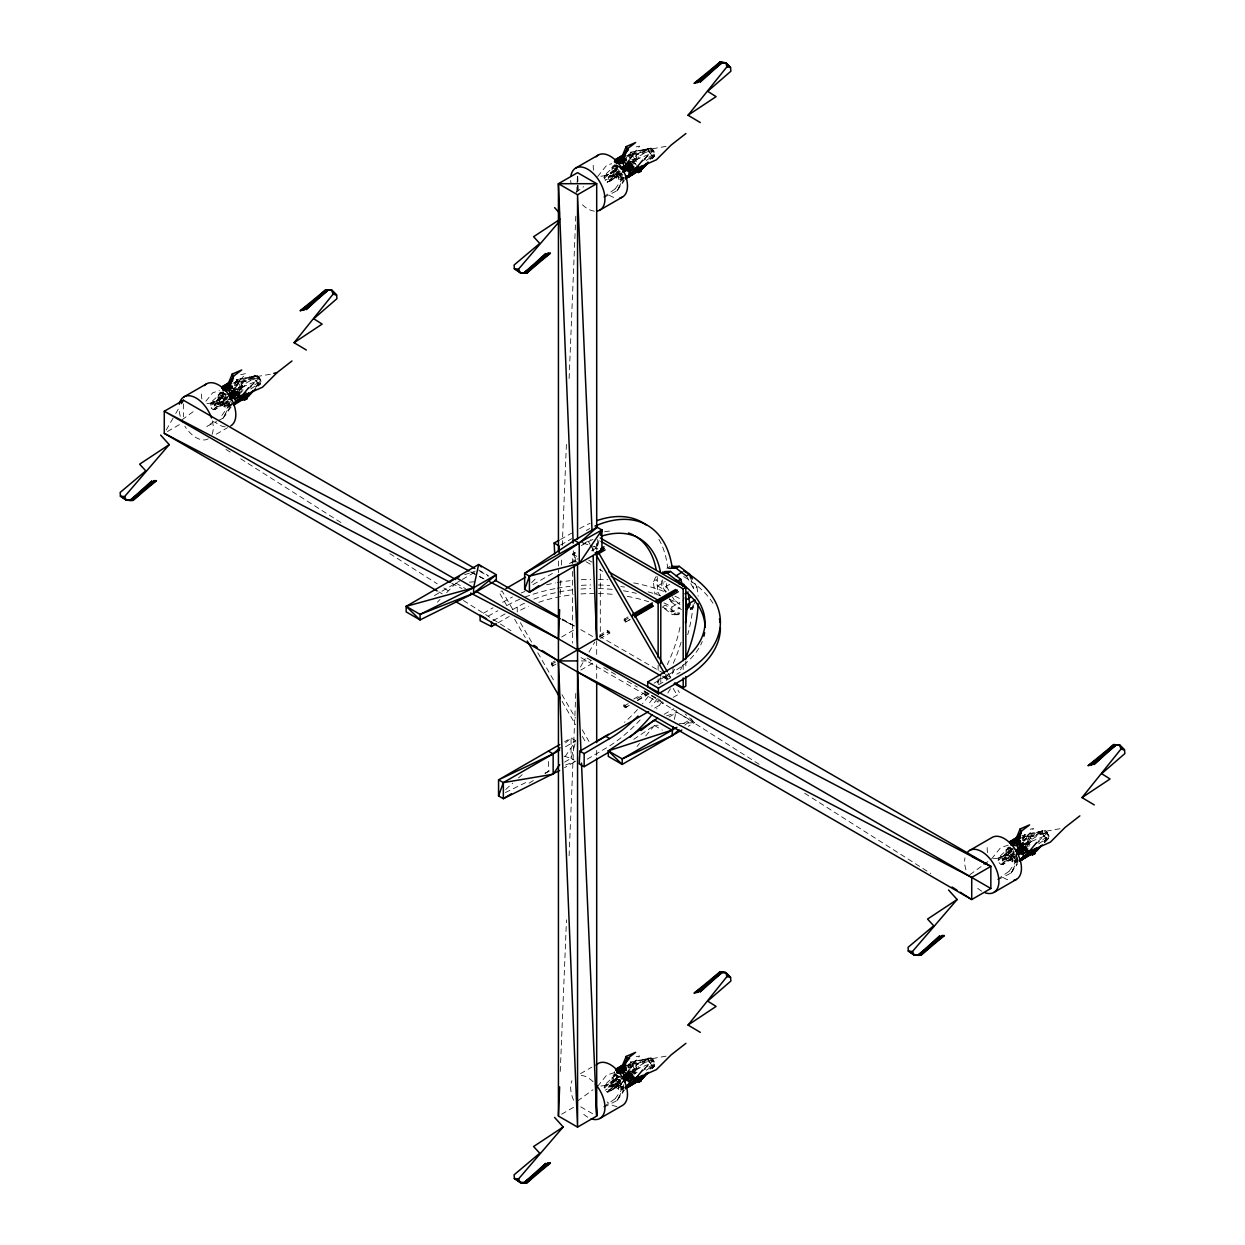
<?xml version="1.0" encoding="UTF-8"?>
<svg xmlns="http://www.w3.org/2000/svg" width="1245" height="1245" viewBox="0 0 1245 1245"><rect width="100%" height="100%" fill="white"/><g stroke="black" fill="none" stroke-linecap="round" stroke-linejoin="round"><path stroke-width="0.75" stroke-dasharray="5 3.75" d="M229.049 401.481L226.123 403.224L226.232 397.451L221.361 396.408L220.318 392.58L225.049 394.541L221.361 396.408L226.123 403.224L231.975 405.699L230.605 400.688M623.091 177.708L620.088 175.763L620.15 171.919M614.267 1074.933L617.427 1076.24L615.31 1078.761L620.181 1079.804L620.088 1085.578L623.091 1087.523L622.407 1081.749L620.088 1085.578L617.349 1082.496L614.267 1074.933L614.392 1071.587M623.714 1084.597L623.636 1087.181L620.959 1089.733C615.232 1089.033 611.451 1082.496 612.058 1077.034L616.228 1073.361M1017.679 857.151L1017.585 859.719L1014.924 862.287C1009.181 861.587 1005.4 855.035 1006.022 849.588L1006.987 847.783L1010.878 847.44M225.283 394.058L225.127 398.462L229.687 404.827L227.01 407.38C221.268 406.695 217.486 400.143 218.108 394.681L220.785 392.128L225.283 394.058L214.342 404.905L215.432 407.551L214.965 409.543L213.191 409.698L211.183 407.94L210.576 403.287L221.361 396.859L227.679 399.022M623.636 177.366L620.959 179.934C615.232 179.233 611.451 172.681 612.058 167.235L614.734 164.682L622.484 176.136M1013.15 850.428L1014.115 856L1017.585 859.719L1011.874 858.147L1001.104 864.59L999.081 862.832L998.49 858.178L1012.185 849.557M560.266 594.176L560.981 576.7M561.464 565.043L561.697 559.207M562.258 545.606L566.475 442.66M569.105 378.558L575.812 215.401M576.762 192.088L577.4 176.541M560.266 1071.385L566.475 919.868M569.105 855.766L575.812 692.609M234.916 383.367L236.674 382.589L236.457 379.741L257.108 375.585L259.598 377.842L258.431 383.709L254.649 388.129M651.991 158.909L654.481 156.139L654.963 153.695L651.073 148.139L636.428 154.753L635.183 157.01L633.331 152.793L632.849 155.532L630.406 152.279L636.428 154.753L639.214 157.882L637.3 159.391L632.849 155.532L630.624 155.143L627.433 157.01L630.624 155.143L630.406 152.279L651.073 148.139L653.547 150.38L652.38 156.263L649.859 159.204M651.991 1068.724L654.481 1065.938L654.963 1063.51L651.073 1057.939L636.428 1064.553L635.183 1066.825L633.331 1062.592L632.849 1065.331L630.406 1062.078L636.428 1064.553L639.214 1067.681L637.3 1069.19L632.849 1065.331L630.624 1064.942L627.433 1066.809L630.624 1064.942L630.406 1062.078L651.073 1057.939L653.547 1060.195L652.38 1066.062L649.859 1069.004M1022.83 838.274L1024.588 837.48L1024.37 834.632L1027.281 835.146L1033.179 840.219L1031.265 841.729L1029.148 839.363L1022.067 835.66L1045.022 830.477L1047.512 832.734L1046.329 838.601L1043.808 841.542M555.877 664.145L552.562 666.059L551.239 664.503L551.473 662.931L554.772 661.033M607.467 632.04L607.7 630.468L609.863 632.974L608.805 633.596L607.467 632.04L609.863 632.974L600.526 638.358M630.312 619.403L625.348 622.267L624.025 620.71L624.259 619.138L629.223 616.275M623.636 706.304L623.869 704.748L625.348 705.324L626.033 707.253L624.974 707.86L623.636 706.304L628.663 703.409M229.64 402.088L229.142 405.17L228.458 399.396L226.123 403.224M234.496 385.717L235.367 381.312L238.371 383.273L243.149 390.074L240.923 392.689M628.741 156.792L629.332 153.851L632.32 155.812L637.098 162.628L632.258 161.554L635.043 158.893L631.713 159.376M628.46 1068.07L629.332 1063.666L632.32 1065.627L637.098 1072.427L634.156 1074.202M1022.41 840.624L1023.281 836.204L1026.269 838.165L1031.047 844.981L1027.825 844.266M258.057 386.168L260.532 383.584L257.871 386.308L260.532 383.584L259.131 378.838L255.007 375.71L254.525 378.138L255.941 381.452L258.431 383.709L260.532 383.584L261.014 381.157L259.598 377.842L242.464 382.215L236.457 379.741L243.351 386.837L245.265 385.327L242.464 382.215L257.108 375.585L261.014 381.157L255.178 388.113M648.956 148.264L648.474 150.692L649.89 154.006L652.38 156.263L654.481 156.139L653.08 151.376L648.956 148.264L628.492 155.127M648.956 1058.063L648.474 1060.491L649.89 1063.806L652.38 1066.062L654.481 1065.938L653.08 1061.191L648.956 1058.063L626.78 1065.518L630.624 1064.942L628.118 1063.105M1044.742 842.351L1048.43 838.476L1047.045 833.73L1042.921 830.602L1042.438 833.045L1043.839 836.36L1046.329 838.601L1048.43 838.476L1048.928 836.049L1047.512 832.734L1030.378 837.107L1029.148 839.363L1027.281 835.146L1026.798 837.869L1024.37 834.632L1045.022 830.477L1048.928 836.049L1044.259 841.62M674.354 719.392L676.3 710.428M231.757 404.547L227.01 407.38L226.201 401.108L229.765 402.244L229.687 404.827L223.96 403.255L213.191 409.698L221.952 401.497L218.108 394.681L221.361 396.859L220.879 398.836L218.809 400.205L223.96 403.255L227.01 407.38L231.788 404.594M624.15 178.066L620.959 179.934L620.166 173.646L608.307 177.444L606.299 175.685L604.541 175.841L604.043 177.817L607.155 182.252L619.683 175.638L622.313 176.79M624.15 1087.865L620.959 1089.733L619.232 1076.411L608.307 1087.258L608.914 1091.896L607.155 1092.052L605.132 1090.278L604.541 1085.64L615.31 1079.197L617.084 1079.057L619.092 1080.816L608.307 1087.258L606.299 1085.484L604.541 1085.64L614.828 1081.189L614.734 1074.482L613.038 1075.229L615.31 1079.197L606.299 1085.484L617.084 1079.057L616.929 1074.902L614.734 1074.482L617.084 1079.057M1018.114 860.419L1014.924 862.287L1014.115 856L1002.256 859.797L1000.249 858.038L998.49 858.178L1008.777 853.728L1008.699 847.036L1013.041 853.354L1002.256 859.797L1003.346 862.443L1002.863 864.435L1001.104 864.59L1009.866 856.389L1006.022 849.588L1009.275 851.751L1011.033 851.596L1010.924 848.825M622.671 179.171L619.683 175.638L617.925 175.794L616.462 178.035L614.734 164.682M599.063 540.548L597.149 547.582L590.659 551.333M564.576 762.111L571.066 758.361L575.859 740.759L571.066 737.989L564.576 741.74M218.202 420.654L223.073 418.18L230.185 404.641M604.058 197.317L617.038 190.734L624.15 177.195M604.058 1107.116L617.038 1100.533L624.15 1086.994M998.008 879.67L1010.987 873.072L1018.099 859.548M627.869 1067.541L628.881 1065.72M166.192 430.054L174.798 415.145M175.747 413.48L179.576 406.85M580.419 667.009L585.197 658.714M589.025 652.084L594.768 642.14M653.283 581.353L656.457 579.532L658.076 592.34L654.917 594.161L653.283 581.353L656.131 576.559M686.415 607.809L693.838 607.716L690.664 609.552L695.395 601.568M236.861 385.794L238.371 383.273L233.967 385.919M630.81 158.348L632.32 155.812L629.379 157.57M630.81 1068.148L632.32 1065.627L629.379 1067.385M1024.759 840.702L1026.269 838.165L1021.88 840.811M617.427 166.425L614.267 165.118L617.349 172.681L620.088 175.763L622.407 171.934M229.827 404.283L221.236 416.359L223.073 418.18L231.975 404.034M603.685 196.943L615.186 188.898L617.038 190.734L623.947 179.716M603.685 1106.758L615.186 1098.712L617.038 1100.533L623.947 1089.531M997.634 879.297L1009.15 871.251L1010.987 873.072L1017.896 862.069M224.831 406.99L223.96 403.255L222.497 405.481L221.952 401.497L210.094 405.263L220.879 398.836L218.015 397.264M608.307 1087.258L620.166 1083.446L623.636 1087.181L617.925 1085.609L616.462 1087.834L614.828 1081.189L612.058 1077.034L615.31 1079.197M1008.777 853.728L998.008 860.17L1009.866 856.389L1011.874 858.147L1010.411 860.373L1009.866 856.389L1006.723 855.113L1008.777 853.728L1005.913 852.156M565.043 756.695L575.859 740.759L564.514 747.311M615.186 188.898L623.776 176.821M615.186 1098.712L623.776 1086.636M1009.15 871.251L1017.725 859.174M223.073 418.18L231.492 406.477M617.038 190.734L624.383 180.494M617.038 1100.533L624.383 1090.293M1010.987 873.072L1017.289 864.31M622.095 1082.808L620.088 1085.578L622.998 1083.819M1016.044 855.346L1014.037 858.116L1017.056 860.062L1016.356 854.288L1014.037 858.116L1011.298 855.035L1008.232 847.471L1011.376 848.779M236.348 386.059L238.371 383.273M630.297 158.597L632.32 155.812M1024.246 840.951L1026.269 838.165M227.773 397.528L223.4 400.143L225.625 397.155M238.838 389.358L241.094 386.355L236.099 387.07L235.367 381.312M632.802 161.897L635.043 158.893L632.118 160.652M620.259 1080.753L617.349 1082.496L619.59 1079.508M632.802 1071.712L635.043 1068.708L631.713 1069.175M1014.224 853.292L1011.298 855.035L1013.539 852.047M1026.751 844.25L1029.008 841.246L1025.678 841.713M205.907 401.232L212.615 392.844L219.478 390.541M597.631 176.572L606.58 165.383L611.715 163.655M597.631 1086.387L606.58 1075.198L615.139 1072.318M991.58 858.925L1000.529 847.736L1009.088 844.857M625.846 158.208L629.332 153.851L630.048 159.609M625.846 1068.008L629.332 1063.666L630.048 1069.408M690.664 609.552L694.056 605.335M637.067 746.455L639.541 743.452M645.719 735.966L654.388 725.477L654.388 719.952M650.31 159.267L654.963 153.695L653.547 150.38L636.428 154.753L637.3 159.391L632.989 163.126M650.31 1069.066L654.963 1063.51L653.547 1060.195L636.428 1064.553L637.3 1069.19L632.989 1072.925M223.555 393.825L221.361 396.408L225.734 393.793M617.504 166.363L615.31 168.946L620.181 170.005M1016.963 856.373L1014.037 858.116L1014.146 852.358L1009.259 851.3L1011.469 848.716M652.006 158.706L654.481 156.139L651.82 158.846M652.006 1068.506L654.481 1065.938L651.82 1068.661M226.683 399.318L211.183 407.94M620.648 171.872L614.345 175.654L615.901 174.035L620.959 179.934L624.119 178.035M620.648 1081.672L614.345 1085.453L615.901 1083.85L620.959 1089.733L624.119 1087.834M1014.597 854.21L999.081 862.832M437.353 602.206L440.014 599.483M446.659 592.667L455.966 583.127L459.81 582.847M1044.446 842.554L1048.43 838.476M531.568 582.629L537.093 577.166M635.215 1073.797L632.258 1071.354L635.043 1068.708L632.118 1070.467M1026.222 843.908L1029.008 841.246L1026.067 843.005M223.4 400.143L226.232 397.451M617.349 1082.496L620.181 1079.804M1011.298 855.035L1013.197 853.245M619.247 170.892L617.349 172.681L620.259 170.939M618.781 179.529L617.925 175.794L608.914 182.081L608.307 177.444L617.084 169.242L616.929 165.087L619.232 166.597M1002.256 859.797L1011.033 851.596L1000.249 858.038L1009.275 851.751L1006.987 847.783M212.304 401.123L222.124 392.097M250.058 386.619L259.598 377.842M250.587 386.37L255.941 381.452L235.398 389.794M606.268 173.662L616.073 164.636M644.537 158.909L649.89 154.006L627.651 163.033M644.007 159.173L653.547 150.38M606.268 1083.461L616.073 1074.451M644.007 1068.973L653.547 1060.195M644.537 1068.724L649.89 1063.806L627.651 1072.832M1000.217 856.015L1010.022 846.989M1037.957 841.527L1047.512 832.734M227.384 396.424L214.342 404.905L212.335 403.131L210.576 403.287L220.879 398.836M505.688 789.501L512.8 783.105M518.496 777.985L524.176 772.865M565.557 742.876L571.066 737.989L571.066 758.361L575.859 761.131L564.514 767.683M220.381 403.1L227.477 396.937M614.345 175.654L620.01 170.705M614.345 1085.453L620.01 1080.52M1008.294 858.007L1013.975 853.058M239.04 390.572L243.351 386.837L242.464 382.215L241.234 384.472L239.382 380.239L238.884 382.978L236.674 382.589M1026.938 845.479L1031.265 841.729L1030.378 837.107L1045.022 830.477M684.797 725.181L691.893 719.361M182.003 419.798L195.932 409.667M575.968 192.352L583.703 186.719M577.509 1101.016L592.978 1089.764M969.917 874.69L982.305 865.68M983.846 864.559L988.483 861.182M214.047 421.386L206.857 426.412L216.583 421.479M571.346 562.865L577.882 559.394M223.12 396.704L220.785 392.128L221.361 396.859L212.335 403.131L223.12 396.704L222.964 392.548M223.96 403.255L214.965 409.543L225.734 403.084L228.707 406.633L231.881 404.718M615.31 169.398L606.299 175.685L617.084 169.242L604.541 175.841L614.828 171.39L612.058 167.235L615.31 169.398L613.038 165.429M618.781 1089.328L617.925 1085.609L608.914 1091.896L619.683 1085.438L622.671 1088.97M1018.083 860.388L1014.924 862.287L1011.874 858.147L1002.863 864.435L1013.648 857.992L1016.62 861.524M250.79 388.985L258.431 383.709L254.525 378.138L232.831 383.164M646.264 160.481L652.38 156.263L648.474 150.692L626.78 155.703L630.624 155.143L628.118 153.306M646.264 1070.28L652.38 1066.062L648.474 1060.491L626.78 1065.518M1038.688 843.877L1046.329 838.601L1042.438 833.045L1020.729 838.056M633.736 739.343L654.388 725.477L658.231 725.197M617.925 175.794L607.155 182.252L615.901 174.035L612.773 172.759L614.828 171.39L611.964 169.802M617.925 1085.609L607.155 1092.052L615.901 1083.85L612.773 1082.559L614.828 1081.189L611.964 1079.602M599.374 637.129L609.178 631.059L599.203 636.817M626.406 621.66L624.259 619.138L626.406 621.66L629.674 619.636M629.301 705.23L626.033 707.253L623.869 704.748L624.974 707.86L629.939 704.997M637.471 700.172L647.275 694.103M529.078 783.136L533.903 780.21M545.154 773.41L551.613 769.597M238.153 388.113L241.094 386.355L238.309 389.016L243.149 390.074M218.809 400.205L225.112 396.424M240.16 388.751L243.351 386.837M612.773 172.759L617.489 169.927M632.522 162.255L637.3 159.391M620.166 173.646L609.396 180.105L619.683 175.638M612.773 1082.559L619.076 1078.777M632.522 1072.069L637.3 1069.19M620.166 1083.446L609.396 1089.904L619.683 1085.438M1006.723 855.113L1013.025 851.331M1026.471 844.608L1031.265 841.729M1014.115 856L1003.346 862.443L1013.648 857.992M618.22 167.203L615.31 168.946L617.769 167.702M614.828 171.39L604.043 177.817L615.901 174.035L605.132 180.478M608.307 177.444L619.092 171.001M620.088 175.763L622.998 174.02M618.22 1077.018L615.31 1078.761L618.998 1076.894M614.828 1081.189L604.043 1087.616L615.901 1083.85L605.132 1090.278M238.495 387.631L254.525 378.138L259.131 378.838M632.46 160.185L648.474 150.692L653.08 151.376M632.46 1069.984L648.474 1060.491L653.08 1061.191M1024.806 843.487L1042.438 833.045L1047.045 833.73M654.03 683.194L672.969 672.035A109.327 63.121 0 0 0 702.258 641.455M587.235 759.17L604.774 748.852A125.356 72.381 -60 0 0 641.144 718.832M247.319 389.14L261.014 381.157M641.284 161.679L654.963 153.695M641.284 1071.494L654.963 1063.51M1035.233 844.032L1048.928 836.049M553.62 665.452L552.562 666.059L551.473 662.931L552.951 663.523L553.62 665.452L551.473 662.931M167.468 431.533L183.404 422.32M216.303 434.178L227.57 427.673M434.38 595.592L460.837 580.326M462.455 579.392L475.419 571.891M583.111 543.987L590.939 539.458M572.607 563.674L572.607 553.978L575.252 552.453L575.252 562.133M532.953 584.652L552.873 573.151M569.463 563.565L577.696 558.818M666.838 568.265L669.997 566.444M561.62 637.004L574.381 629.643M666.433 583.578L666.9 587.251L663.741 589.072L665.577 592.262M624.025 620.71L629.036 617.816M599.436 635.246L607.7 630.468M551.239 664.503L556.25 661.609M669.265 598.643L671.102 601.833L674.276 599.997L680.144 604.479M686.4 575.984L693.761 588.745L696.935 586.924L693.247 580.543M675.739 612.913L672.565 614.75L662.278 606.922L665.452 605.101L675.739 612.913L679.443 612.882M580.746 670.137L593.507 662.76M633.798 699.005L645.377 692.329M658.605 684.688L670.183 677.996M676.798 674.183L680.112 672.269M636.88 698.678L646.855 692.905M637.611 700.562L649.19 693.885M654.714 708.047L663.647 702.88M673.171 697.387L679.879 693.512L677.949 690.166M664.114 714.334L673.841 708.716M668.97 717.058L677.078 712.373L694.726 722.567L688.236 726.302M683.38 723.578L691.489 718.91M580.512 1073.657L591.795 1067.152M561.62 1114.228L574.381 1106.852M657.158 576.497A109.327 63.121 -60 0 1 657.609 585.959L665.25 581.555M663.896 602.86A109.327 63.121 0 0 1 671.849 607.031L679.941 602.362M560.53 539.443L571.688 533.125M560.639 544.968L571.797 538.649M581.384 545.59L584.574 543.785A109.327 63.121 -60 0 1 592.994 539.458M483.34 613.256L493.004 607.793M502.669 602.315L505.89 600.495A125.356 72.381 0 0 1 512.426 596.977M488.18 616.166L497.844 610.704M493.082 620.695L505.968 613.412M512.411 609.754L517.235 607.031A109.327 63.121 0 0 1 525.188 602.86M497.907 622.889L509.189 616.508M657.609 585.959L661.873 588.418L669.966 584.279M662.215 607.015A109.327 63.121 0 0 1 671.849 611.949L679.941 607.793M1009.259 851.3L1012.948 849.432M505.439 792.536L527.755 781.58M544.937 773.161L548.376 771.464L548.376 760.353M225.734 403.084L215.432 407.551L226.201 401.108L214.342 404.905M1023.312 844.686L1043.839 836.36M565.541 765.006L575.859 761.131M234.527 382.589L255.007 375.71M1022.441 837.48L1042.921 830.602M464.696 574.692L475.17 571.19M666.604 715.875L677.078 712.373M666.028 146.365L643.93 150.303L629.877 158.053L639.697 146.132L634.67 147.252M270.352 374.263L249.965 377.749L235.912 385.499L245.747 373.593L240.705 374.714M1059.977 828.719L1037.879 832.64L1023.826 840.391L1033.661 828.485L1026.938 829.979M666.028 1056.165L643.93 1060.102L629.877 1067.852L639.697 1055.947L632.989 1057.441M630.795 164.48L636.428 163.282L629.503 161.601M236.846 391.942L242.479 390.743L235.538 389.062M1024.759 846.833L1030.378 845.635L1023.452 843.954M628.927 1074.684L636.428 1073.081L629.503 1071.416M630.406 152.279L651.073 148.139M236.457 379.741L257.108 375.585M630.406 1062.078L651.073 1057.939M690.275 608.276L693.838 607.716M679.677 613.645L672.565 614.75L679.988 614.656M600.884 176.214L607.404 175.467L623.371 178.502M206.935 403.66L213.44 402.929L229.407 405.948M993.214 858.739L1001.354 857.821L1017.321 860.855M600.884 1086.014L607.404 1085.266L623.371 1088.301M469.412 582.162L475.185 581.742M679.35 723.672L694.726 722.567L685.217 714.101M581.384 660.924L590.955 660.924M621.52 166.83L615.014 165.678L618.158 166.877M229.204 394.572L221.05 393.124L228.909 396.128M1015.484 849.183L1008.964 848.032L1012.107 849.23M621.52 1076.629L615.014 1075.478L622.873 1078.481M632.258 1071.354L637.098 1072.427M583.174 543.116L588.418 544.796M590.161 545.357L597.149 547.582L597.149 543.878M564.078 756.135L571.066 758.361M470.859 572.171L477.738 575.75M479.465 576.653L484.632 579.345M562.086 619.714L574.132 626.002L562.071 619.683M451.717 583.22L462.051 588.605M470.797 571.86L477.691 575.47M479.418 576.373L484.585 579.081M580.31 541.326L584.574 543.785M588.667 560.203L592.029 562.133M572.607 553.978L577.633 556.888M586.021 561.728L591.048 564.639M599.436 569.479L602.798 571.408M579.236 563.456L574.443 560.686L574.443 549.574M664.036 673.545L600.308 636.755L600.308 568.981M665.717 674.51L670.744 677.42M663.071 676.051L668.098 678.945M478.656 570.023L488.289 575.579M479.87 571.393L488.305 576.248M562.413 619.045L574.21 625.846M580.746 629.643L593.507 637.004M662.387 676.766L667.429 679.677M586.986 657.998L592.029 660.908M603.763 667.678L615.497 674.463M627.247 681.233L637.3 687.038M644.007 690.913L660.784 700.593M455.966 583.127L465.599 588.683M580.995 657.593L658.138 702.133L658.138 698.258M438.847 591.889L442.208 593.834M654.388 725.477L662.402 730.115M580.746 1106.852L593.507 1114.228M644.179 691.146L762.096 766.173M804.675 793.252L930.778 873.492M225.983 449.414L232.535 453.585M240.721 458.798L343.9 524.441M389.763 553.62L437.244 583.827M443.796 587.998L448.714 591.126M463.451 600.51L510.948 630.717M671.102 601.833L681.388 609.645M633.736 162.784L636.677 165.227M666.371 591.811L663.741 589.072L662.573 579.921M222.746 391.895L225.049 394.541M666.9 587.251L668.752 590.441M672.424 596.806L674.276 599.997M658.076 592.34L659.928 595.53M594.814 546.166L596.744 549.512M668.285 673.42L671.179 678.432M588.138 541.077L590.083 544.423M591.048 546.104L593.943 551.13M665.484 675.039L667.413 678.385M673.218 688.423L677.078 695.13M512.644 609.225L502 590.815L499.198 592.433L507.898 607.498M520.379 622.624L531.973 642.716M537.778 652.769L555.177 682.898M561.946 694.632L575.47 718.069M582.24 729.788L589.01 741.506M514.667 619.216L525.312 637.642M562.04 701.262L575.579 724.699M582.349 736.433L586.208 743.125M219.073 392.891L221.361 396.859M624.259 619.138L625.348 622.267M690.617 577.804L693.761 588.745M1011.874 858.147L1012.745 861.882M1023.281 836.204L1024.013 841.962M696.935 586.924L698.103 596.075M577.727 176.541L578.365 192.088M592.947 547.551L593.102 551.442M573.494 550.835L573.976 562.491M685.839 660.955L685.839 668.705M683.194 664.425L683.194 670.23M672.969 667.118L672.969 672.035M671.849 607.031L671.849 611.949M660.784 677.358L660.784 683.163M658.138 665.328L658.138 671.148M658.138 678.883L658.138 684.703M597.662 539.521L597.662 549.201M596.697 543.536L596.697 549.372M596.682 640.677L596.682 657.236M596.697 664.814L596.697 678.432M596.697 750.393L596.697 756.229M577.555 176.557L577.555 192.103M572.607 571.408L572.607 643.058M558.429 561.044L558.429 572.716M517.235 607.031L517.235 611.949A109.327 63.121 0 0 1 528.565 606.253M183.404 403.909L183.404 416.795M533.809 599.172A109.327 63.121 0 0 1 573.214 589.756M580.901 589.041A109.327 63.121 0 0 1 590.644 588.574M598.425 588.574A109.327 63.121 0 0 1 615.87 589.756M623.449 590.784A109.327 63.121 0 0 1 636.382 593.351M538.743 602.3A109.327 63.121 0 0 1 573.214 594.674M580.901 593.958A109.327 63.121 0 0 1 594.534 593.46M598.425 593.507A109.327 63.121 0 0 1 615.87 594.674M627.215 596.339A109.327 63.121 0 0 1 648.645 601.74M507.478 605.241A125.356 72.381 0 0 1 523.04 597.865M524.892 597.133A125.356 72.381 0 0 1 555.426 588.558M557.246 588.216A125.356 72.381 0 0 1 570.085 586.333M581.306 585.352A125.356 72.381 0 0 1 590.768 584.979M598.316 584.979A125.356 72.381 0 0 1 609.661 585.477M620.85 586.551A125.356 72.381 0 0 1 624.523 587.049M648.131 591.889A125.356 72.381 0 0 1 660.753 595.857M669.654 599.374A125.356 72.381 0 0 1 679.972 604.354M521.219 592.962A125.356 72.381 0 0 1 524.892 591.499M546.571 584.808A125.356 72.381 0 0 1 555.426 582.909M557.246 582.567A125.356 72.381 0 0 1 570.085 580.684M581.306 579.703A125.356 72.381 0 0 1 590.768 579.33M598.316 579.33A125.356 72.381 0 0 1 607.778 579.703M633.643 582.909A125.356 72.381 0 0 1 664.192 591.499M674.93 596.137A125.356 72.381 0 0 1 683.178 600.495M693.06 604.634A125.356 72.381 -60 0 1 687.722 634.654M674.557 669.312A125.356 72.381 -60 0 1 670.215 677.731M657.298 698.616A125.356 72.381 -60 0 1 651.773 706.133M682.618 665.328A125.356 72.381 -60 0 1 679.443 672.144M670.433 688.75A125.356 72.381 -60 0 1 667.444 693.574M662.184 701.433A125.356 72.381 -60 0 1 656.675 708.95M679.957 627.418A109.327 63.121 -60 0 1 667.304 664.612M660.068 678.416A109.327 63.121 -60 0 1 657.08 683.427M648.365 696.282A109.327 63.121 -60 0 1 642.467 703.798M637.518 709.525A109.327 63.121 -60 0 1 624.523 722.318M681.093 642.249A109.327 63.121 -60 0 1 672.378 665.312M668.098 674.043A109.327 63.121 -60 0 1 664.332 680.875M652.629 698.741A109.327 63.121 -60 0 1 647.929 704.794M683.661 576.591A125.371 72.381 0 0 1 714.054 605.07M587.811 1117.232A24.231 13.991 60 0 1 581.244 1111.941M573.556 1100.207A24.231 13.991 60 0 1 571.969 1080.722M581.244 1075.369A24.231 13.991 60 0 1 593.32 1081.889M616.913 1106.494A24.231 13.991 60 0 1 607.015 1101.903M613.692 197.395A24.231 13.991 60 0 1 607 193.535M593.538 170.207A24.231 13.991 60 0 1 593.538 162.488M594.363 211.136A24.231 13.991 60 0 1 581.244 203.573M570.988 183.233A24.231 13.991 60 0 1 570.692 180.494M981.76 891.202A24.231 13.991 60 0 1 975.208 885.911M965.933 869.85A24.231 13.991 60 0 1 964.953 857.852M1007.656 879.733A24.231 13.991 60 0 1 1000.964 875.873M987.503 852.56A24.231 13.991 60 0 1 987.503 844.841M208.242 438.831A24.231 13.991 60 0 1 184.82 426.195M180.292 416.266A24.231 13.991 60 0 1 178.984 407.94M212.35 420.841A24.231 13.991 60 0 1 211.961 434.552M225.236 426.879A24.231 13.991 60 0 1 215.323 422.288M201.861 398.976A24.231 13.991 60 0 1 201.861 391.257M661.577 580.808A109.327 63.121 -60 0 1 661.873 588.418M658.854 539.241A125.371 72.381 -60 0 1 667.693 568.109M579.672 528.611A125.371 72.381 -60 0 1 590.083 523.305M586.286 530.448A125.356 72.381 -60 0 1 589.756 528.596M604.556 531.833A109.327 63.121 -60 0 1 609.894 531.039"/><path stroke-width="1.5" d="M608.431 734.301A109.327 63.121 -60 0 1 605.412 736.122L579.905 751.14L579.252 763.87L584.154 766.687L584.17 753.598L609.676 738.581A109.327 63.121 -60 0 0 637.985 716.031M234.885 396.081L234.9 392.268L229.127 395.723M628.834 170.534L628.849 164.822L621.628 169.133M628.834 1078.435L628.849 1074.622L623.076 1078.077M1022.799 850.973L1022.799 847.176L1015.578 839.986L1020.106 828.968L1029.599 824.875L1021.46 831.1L1015.578 839.986L1018.021 840.982L1019.873 837.558M238.744 392.72L234.34 395.365L229.594 394.245L230.792 397.155L235.398 399.194L244.207 393.902L242.9 399.505L234.122 404.781L235.305 402.508C236.021 395.459 231.15 387.039 223.773 386.059L221.641 386.962L223.571 389.685M638.156 166.441L636.864 172.059L631.837 172.479L625.924 178.237L628.071 177.319L629.254 175.047C629.97 167.997 625.115 159.578 617.722 158.613L615.59 159.516L614.392 161.788M627.464 1084.909L631.837 1082.279L625.924 1088.037L628.071 1087.118L629.254 1084.862C629.97 1077.812 625.115 1069.393 617.722 1068.412L615.59 1069.315L617.536 1072.038M638.156 1076.256L636.864 1081.858L628.071 1087.118L638.062 1079.571L625.706 1086.885M1024.619 855.984L1019.873 860.591L1022.036 859.672L1023.203 857.4C1023.935 850.351 1019.064 841.931 1011.671 840.951L1009.555 841.869L1011.485 844.577M623.029 1069.688L624.383 1064.055L615.59 1069.315M1012.605 844.857L1016.978 842.243L1017.103 838.897L1018.332 836.593L1020.48 835.675L1014.473 841.495L1015.017 845.293M559.628 609.708L558.429 638.856L470.657 593.087M596.697 758.174L596.697 1116.065L577.555 1127.114L558.429 1116.065L559.628 1086.932M248.346 393.046L246.852 398.867L244.549 399.894L241.639 399.38L245.576 395.287L248.191 396.47L255.583 388.736M642.311 165.601L640.801 171.421L638.514 172.448L635.604 171.934L639.525 167.842L642.14 169.009L648.318 162.566M642.311 1075.4L640.801 1081.22L638.514 1082.247L635.604 1081.734L634.561 1079.866M1036.26 847.938L1034.766 853.759L1032.463 854.786L1029.553 854.288L1033.49 850.195L1036.089 851.362L1042.267 844.919M672.814 726.551L672.035 735.67L622.22 758.89L608.307 750.86L657.625 718.085M600.495 535.257L601.926 529.981L597.149 527.211L574.443 540.314L524.643 573.385L524.643 589.445L529.436 592.215L601.926 550.352L601.926 529.981L524.643 573.385L529.436 576.155L579.236 563.456L601.926 529.981M230.138 397.684L233.189 391.21M627.138 163.749L623.091 171.608M624.087 1080.022L627.138 1073.548M524.643 589.445L529.436 576.155L579.236 543.085L597.149 527.211M559.643 770.484L503.353 798.683L498.56 795.913L503.353 782.607L559.643 750.112M1023.452 843.954L1017.025 842.383L1021.46 831.1L1020.106 828.968M232.192 374.076L233.546 376.208L229.111 387.491L230.123 386.09L227.664 385.078L232.192 374.076L241.701 369.967L233.546 376.208L227.664 385.078L229.111 387.491L233.935 388.673M626.157 146.614L627.496 148.746L623.076 160.029L624.072 158.629L621.628 157.633L626.157 146.614L635.65 142.521L627.496 148.746L621.628 157.633L623.076 160.029L626.282 160.823M625.924 1065.02L624.072 1068.428L621.628 1067.432L626.157 1056.429L635.65 1052.321L627.496 1058.561L621.628 1067.432L623.076 1069.844L626.282 1070.622M648.318 1072.381L642.14 1078.808L639.525 1077.641L638.514 1082.247L647.82 1072.739M181.49 403.536L183.404 400.221L474.827 568.467M228.115 391.054L231.881 385.654M622.064 163.593L625.846 158.208M622.064 1073.408L625.846 1068.008M1016.029 845.946L1019.795 840.562M234.387 391.755L235.772 394.291L229.843 397.435M629.721 1076.645L628.523 1073.112L629.721 1076.645L628.336 1074.108M1021.6 845.386L1023.67 849.183L1022.487 845.651L1016.807 850.6M628.336 164.293L629.721 166.83L628.523 163.297L622.858 168.246M686.898 609.614L689.746 604.837L688.345 593.849M498.56 795.913L498.56 779.852L503.353 782.607L553.154 774.234L559.643 764.663M624.072 1068.428L623.076 1069.844L627.496 1058.561L626.157 1056.429M1017.025 842.383L1018.021 840.982M625.441 179.031L627.542 176.105M625.441 1088.83L627.542 1085.905M1019.39 861.384L1021.491 858.459M1018.052 852.576L1022.799 847.176L1029.257 851.471L1050.344 842.165L1065.113 827.396L1079.866 815.864M235.321 387.46L232.286 391.63L236.69 389M629.285 159.998L626.251 164.184L630.655 161.539M629.285 1069.797L626.251 1073.984L630.655 1071.338M1029.179 850.553L1023.312 854.086L1018.068 853.914L1025.024 849.106L1022.799 847.176L1016.356 854.288L1018.068 853.914L1018.706 852.062L1017.507 849.137L1023.234 842.351M237.717 390.868L234.34 395.365L230.792 397.155L230.154 399.022L238.838 393.809L229.889 398.54M631.666 163.406L628.289 167.919L624.741 169.709L624.103 171.561L629.892 168.091M631.666 1073.206L628.289 1077.719L624.741 1079.508L624.103 1081.376L631.339 1077.034M1025.631 845.76L1022.254 850.273L1018.706 852.062L1023.312 854.086L1027.732 848.888M294.085 342.702L322.144 324.089L313.74 318.767L336.944 298.675L336.601 295.018L331.824 290.241L328.182 290.069L303.671 309.943L300.31 310.69L325.817 289.712L331.824 290.241L333.006 294.225L294.085 342.702L306.348 350.016M688.034 115.24L716.093 96.628L707.689 91.321L730.893 71.23L730.55 67.572L725.773 62.779L722.131 62.608L697.62 82.481L694.259 83.244L719.781 62.25L725.773 62.779L726.955 66.779L688.034 115.24L700.297 122.555M688.034 1025.055L716.093 1006.427L707.689 1001.12L730.893 981.029L730.55 977.372L725.773 972.594L722.131 972.423L697.62 992.296L694.259 993.043L719.781 972.049L725.773 972.594L726.955 976.578L688.034 1025.055L700.297 1032.354M1081.998 797.594L1110.058 778.981L1101.654 773.659L1124.857 753.583L1124.515 749.926L1119.737 745.132L1116.096 744.961L1091.569 764.835L1088.208 765.597L1113.73 744.603L1119.737 745.132L1120.92 749.116L1081.998 797.594L1094.262 804.908M635.604 1081.734L638.514 1079.477L640.801 1081.22L639.525 1077.641M686.353 609.038L689.746 604.837L686.571 606.657L685.404 597.507M234.963 392.331L241.343 396.564L248.735 387.6M628.927 164.885L635.308 169.118L642.7 160.138M623.185 1079.01L628.849 1074.622L635.308 1078.917L642.7 1069.937M1029.257 851.471L1036.649 842.491M169.227 444.621L139.627 464.183L145.79 470.875L120.142 492.46L120.454 496.148L124.547 496.63L169.227 444.621L160.621 435.065M560.063 219.229L533.591 236.721L539.754 243.429L514.107 264.998L514.403 268.687L518.496 269.185L559.487 221.314M563.176 1126.974L533.591 1146.536L539.754 1153.228L514.107 1174.813L514.403 1178.501L518.496 1178.984L563.176 1126.974L554.585 1117.419M957.14 899.512L927.541 919.075L933.703 925.766L908.056 947.352L908.352 951.04L912.445 951.538L957.14 899.512L948.534 889.957M252.844 390.899L248.191 396.47L245.701 392.704M647.976 162.052L642.14 169.009L640.475 166.503M646.809 1073.252L642.14 1078.808L640.475 1076.303M1040.758 845.791L1036.089 851.362L1034.439 848.857M235.398 399.194L239.818 393.98M629.363 163.297L623.543 166.783L624.741 169.709L629.347 171.732L633.783 166.534M632.693 1075.073L628.289 1077.719L623.543 1076.598L624.741 1079.508L629.347 1081.532L633.783 1076.334M248.331 395.49L244.549 399.894L242.822 397.902M646.077 163.609L638.514 172.448L636.771 170.44L625.706 177.086M646.077 1073.423L638.514 1082.247L636.771 1080.255M1036.245 850.382L1032.463 854.786L1030.72 852.794L1028.51 852.405M227.664 385.078L233.391 378.48M621.628 157.633L628.476 149.711M621.628 1067.432L629.628 1058.188M1015.578 839.986L1021.289 833.372M229.734 397.98L234.9 392.268L237.11 394.214L230.154 399.022L238.168 392.938M623.698 170.518L628.849 164.822L631.075 166.768L624.103 171.561L632.133 165.476M623.698 1080.318L628.849 1074.622L631.075 1076.567L624.103 1081.376L632.133 1075.291M621.426 168.651L623.916 165.943M235.803 391.724L230.792 397.155L238.06 392.798M629.752 164.278L624.741 169.709L632.009 165.336M622.671 1077.112L625.161 1074.404M629.752 1074.077L624.741 1079.508L632.009 1075.151M1023.717 846.616L1018.706 852.062L1025.958 847.689M248.549 395.817L244.549 399.894L244.565 397.124L233.391 403.66M647.82 162.924L638.514 172.448L638.514 169.662L625.753 177.132L638.514 169.662L640.801 171.421L639.525 167.842M1040.446 846.631L1032.463 854.786L1032.463 852.016L1019.702 859.486L1030.72 852.794M291.952 360.972L277.199 372.504L262.43 387.257L241.343 396.564M233.157 404.547L237.888 399.941L242.9 399.505M227.119 390.401L226.574 386.604L232.566 380.768L223.773 386.059L225.08 390.821M621.068 162.939L620.524 159.142L625.332 154.489M621.068 1072.754L620.524 1068.957L625.332 1064.288M222.855 390.136L230.418 381.701L221.859 388.16M235.305 402.508L244.207 393.902M616.804 162.675L624.383 154.256L615.59 159.516L618.5 163.593M629.254 175.047L636.88 167.67M616.804 1072.474L623.154 1066.358L625.659 1067.945M629.254 1084.862L636.88 1077.485M1010.769 845.028L1017.103 838.897L1019.608 840.5M1023.203 857.4L1029.568 851.253M229.22 396.657L234.9 392.268L236.099 395.334M131.628 500.381L151.859 480.975L130.009 500.397L126.383 500.21L120.454 496.148L126.383 500.21L133.059 500.334L156.388 480.694L154.349 480.648L130.009 500.397L131.628 500.381L154.349 480.648L133.059 500.334L130.009 500.397L156.388 480.694M525.577 272.92L545.824 253.529L523.958 272.951L520.348 272.764L514.403 268.687L520.348 272.764L527.024 272.873L550.337 253.249L548.298 253.186L523.958 272.951L525.577 272.92L548.298 253.186L527.024 272.873L523.958 272.951L550.337 253.249M525.577 1182.719L545.824 1163.328L523.958 1182.75L520.348 1182.563L514.403 1178.501L520.348 1182.563L527.024 1182.688L550.337 1163.048L548.298 1162.986L523.958 1182.75L525.577 1182.719L548.298 1162.986L527.024 1182.688L523.958 1182.75L550.337 1163.048M919.541 955.273L939.773 935.882L917.907 955.304L914.297 955.117L908.352 951.04L914.297 955.117L920.973 955.226L944.286 935.586L942.247 935.54L917.907 955.304L919.541 955.273L942.247 935.54L920.973 955.226L917.907 955.304L944.286 935.586M326.953 289.852L306.068 309.647L328.182 290.069L325.817 289.712L303.671 309.943L326.953 289.852L331.824 290.241L336.601 295.018L333.006 294.225M720.902 62.406L700.017 82.186L722.131 62.608L719.781 62.25L697.62 82.481L720.902 62.406L725.773 62.779L730.55 67.572L726.955 66.779M720.902 972.205L700.017 992L722.131 972.423L719.781 972.049L697.62 992.296L720.902 972.205L725.773 972.594L730.55 977.372L726.955 976.578M1114.851 744.743L1093.982 764.539L1116.096 744.961L1113.73 744.603L1091.569 764.835L1114.851 744.743L1119.737 745.132L1124.515 749.926L1120.92 749.116M223.524 390.805L226.325 388.238L222.902 389.389M617.473 1073.159L620.275 1070.591L616.851 1071.743M560.048 747.763L553.154 753.863L498.56 779.852L559.721 744.541M228.893 395.692L233.157 391.988M622.858 1078.045L625.69 1075.571M230.403 398.058L237.593 391.817M631.542 164.371L622.905 171.841L632.491 166.099M631.542 1074.17L622.905 1081.64L632.491 1075.913M1025.506 846.725L1016.869 854.194L1026.44 848.452M406.166 606.346L420.079 619.917L420.079 614.392L473.614 593.32L496.304 574.692L478.656 564.499L406.166 606.346L406.166 611.886L420.079 619.917L473.614 593.32L496.304 580.217L496.304 574.692L473.614 587.78L420.079 614.392L406.166 606.346L473.614 587.78L478.656 564.499L481.379 566.911M672.035 735.67L679.116 729.85M641.004 730.535L654.388 719.952L672.035 730.13L608.307 750.86L608.307 756.384L622.22 764.414L681.762 730.052M685.917 133.526L671.148 145.042L656.395 159.811L635.308 169.118M685.917 1043.326L671.148 1054.857L656.395 1069.611L635.308 1078.917M636.864 172.059L628.071 177.319L638.062 169.771M1024.744 848.841L1018.068 853.914L1025.304 849.572M1022.036 859.672L1032.012 852.109L1030.813 854.397L1022.036 859.672L1030.813 854.397L1028.775 851.549M615.824 160.714L624.383 154.256L617.722 158.613L619.03 163.36M615.824 1070.513L624.383 1064.055L617.722 1068.412L619.03 1073.174M1009.773 843.067L1018.332 836.593L1009.555 841.869M300.31 310.69L328.182 290.069L325.817 289.712M694.259 83.244L722.131 62.608L719.781 62.25M694.259 993.043L722.131 972.423L719.781 972.049M1088.208 765.597L1116.096 744.961L1113.73 744.603M538.743 585.695L529.436 592.215L529.436 576.155M449.741 581.882L459.467 576.435M1018.332 836.593L1011.671 840.951L1012.558 844.126M628.071 177.319L634.67 173.008L625.924 178.237M628.071 1087.118L636.864 1081.858M676.035 575.89L682.135 571.937M687.302 599.265L690.352 597.273M598.985 551.519L603.887 548.485M634.576 616.602L652.551 605.475M657.453 602.44L677.062 590.286M511.399 793.812L503.353 798.683L503.353 782.607M221.641 386.962L232.566 380.768M226.574 386.604L230.979 383.958M230.169 386.23L223.96 390.23M232.504 386.79L229.562 388.565L229.578 392.346M625.052 154.193L617.722 158.613L620.43 163.282M228.271 394.541L233.002 391.708M620.524 159.142L624.928 156.496M231.041 393.373L233.951 391.63M228.987 395.474L235.367 391.63M624.119 158.769L616.337 163.733M626.453 159.344L623.512 161.103L623.543 164.9M228.956 399.303L240.129 392.595M630.919 163.219L621.333 168.978L619.232 166.597M233.329 403.598L244.098 397.217L233.422 404.827M233.469 403.769L244.565 397.124L246.852 398.867L245.576 395.287M623.792 169.974L630.094 166.192M632.693 165.274L628.289 167.919L623.543 166.783M629.347 171.732L636.693 167.328M620.524 1068.957L624.928 1066.311M617.925 1072.583L624.119 1068.568M626.453 1069.144L623.512 1070.902L623.543 1074.7M1020.48 835.675L1011.671 840.951L1014.395 845.635M1014.473 841.495L1020.355 837.963M625.006 1075.727L627.9 1073.984M621.333 1078.777L630.919 1073.019M1011.749 844.935L1019.671 840.173M1011.874 845.122L1019.811 840.344L1011.78 844.981M623.792 1079.773L630.094 1075.991M1020.402 841.698L1017.476 843.456L1017.492 847.238M1020.2 846.538L1024.604 843.892M629.347 1081.532L636.693 1077.127M1023.312 845.651L1017.507 849.137L1022.254 850.273L1026.658 847.627M1015.297 851.315L1023.281 846.522M625.83 1087.072L638.514 1079.477L625.753 1086.932M1017.756 852.327L1024.059 848.545M1019.795 859.626L1032.463 852.016L1034.766 853.759L1033.49 850.195M221.906 388.362L229.189 384.005L229.064 387.351L224.691 389.965M615.855 160.916L623.154 156.559L623.029 159.889L618.64 162.504M623.185 169.195L628.849 164.822L630.639 169.413M623.854 171.079L631.075 166.768M628.927 174.222L631.837 172.479M617.318 1069.844L623.154 1066.358M618.64 1072.318L621.566 1070.56M1009.804 843.27L1017.103 838.897M623.854 1080.878L631.075 1076.567M1015.593 851.487L1022.799 847.176L1023.997 850.242M1017.134 851.549L1020.06 849.806L1018.69 847.316M625.924 1088.037L634.67 1082.808M1016.356 854.288L1025.024 849.106M1019.873 860.591L1028.635 855.346L1025.802 854.833M720.388 627.776A125.371 72.381 0 0 1 683.661 678.961L658.403 693.823L647.711 686.913L647.711 681.995L672.969 667.118A109.327 63.121 0 0 0 676.253 579.843M658.403 693.823L658.403 688.189L683.661 673.312A125.371 72.381 0 0 0 683.661 570.941M584.154 766.687L609.661 751.669M617.831 1072.427L624.227 1068.692M695.068 599.997L686.975 604.681A109.327 63.121 -60 0 1 685.497 622.967M575.672 168.075L598.222 155.065M184.011 396.844L206.561 383.833M183.404 400.221L164.278 411.27L164.278 433.369L437.151 590.924M558.429 551.317L558.429 183.7L577.555 172.666L596.697 183.7L596.697 527.989M599.919 210.063L622.469 197.037M505.921 588.558L525.499 577.244M600.712 548.687L604.012 546.788M600.479 550.259L603.841 548.314M597.896 554.072L605.117 549.901M682.851 586.551L680.75 579.252L670.464 571.439L667.289 573.26L661.733 573.322M692.329 578.941L689.574 574.163L679.288 566.351L676.113 568.171L668.689 568.249M662.713 571.969L667.289 573.26L677.576 581.088L680.75 579.252M632.522 614.361L652.38 602.907M655.679 600.993L675.537 589.539M632.351 615.901L652.193 604.447M657.158 601.584L677 590.13M660.69 675.786L596.682 638.825L558.429 660.924L577.555 1127.114L577.555 564.312M634.685 616.882L653.469 606.035M658.138 657.593L658.138 603.358L678.276 591.702M601.008 541.451L683.194 588.901L685.839 587.375L685.839 659.025M684.952 593.834L688.111 592.013M674.806 682.82L683.194 687.66L685.839 686.135L685.839 676.455M596.526 741.631L648.552 711.595M676.891 727.329L622.22 758.89L622.22 764.414L608.307 750.86M969.637 850.428L992.187 837.403A24.231 13.991 60 0 1 1017.554 853.494A24.231 13.991 60 0 1 1013.835 880.355M580.995 751.482L577.555 671.973L971.722 877.445L990.849 866.395L990.849 888.494L971.722 899.544L455.686 601.615M599.919 1118.43L622.469 1105.42A24.231 13.991 60 0 0 621.224 1075.4A24.231 13.991 60 0 0 596.106 1065.206M993.883 892.416L1016.434 879.39M554.71 553.947L554.149 543.053L558.927 540.346M486.608 618.812L480.119 615.077L480.119 620.726L491.479 626.531L496.304 623.807M595.063 552.936L601.926 550.352M615.139 162.504L620.275 160.776M1010.815 844.281L1014.239 843.13M273.775 373.375L277.199 372.504M671.864 566.428L679.288 566.351M664.892 571.502L670.464 571.439M558.429 183.7L596.697 183.7L577.555 194.749L558.429 183.7L573.182 543.069M577.555 660.924L558.429 660.924L542.057 650.512M527.024 272.873L520.348 272.764L518.496 269.185M133.059 500.334L126.383 500.21L124.547 496.63M920.973 955.226L914.297 955.117L912.445 951.538M527.024 1182.688L520.348 1182.563L518.496 1178.984M671.537 566.88L676.113 568.171L686.4 575.984L689.574 574.163L690.617 577.804M164.278 433.369L450.005 582.318M971.909 856.529L990.849 866.395L674.167 683.567M469.085 570.957L164.278 411.27L455.686 579.516M489.752 581.788L560.359 618.781M990.849 866.395L577.555 649.874L574.132 566.366M600.308 537.996L685.839 587.375M574.443 540.314L579.236 543.085L579.236 563.456M608.789 571.813L660.784 601.833L660.784 663.803M554.149 543.053L559.036 545.87L559.052 552.92M611.171 576.248L658.138 603.358M495.028 580.139L559.052 617.1M455.966 577.602L473.614 587.78L473.614 593.32M475.901 591.188L990.849 888.494M605.412 736.122L609.676 738.581M579.905 751.14L584.17 753.598M548.376 751.093L553.154 753.863L553.154 774.234M647.711 681.995L658.403 688.189M952.067 887.031L956.969 890.159M960.253 892.245L971.722 899.544L971.722 877.445M533.872 645.315L537.155 647.4M554.585 207.604L559.503 213.066M624.43 169.273L623.154 167.11L624.539 170.456M1018.394 851.627L1017.118 849.463L1019.188 854.49M624.43 1079.088L623.154 1076.925L625.223 1081.936M223.773 386.059L226.481 390.743M617.722 1068.412L620.43 1073.097M683.505 584.045L685.341 587.22M677.576 581.088L679.428 584.279M598.674 552.858L667.304 671.74M595.873 554.476L664.519 673.358M527.242 640.988L560.11 697.916M624.741 1074.762L626.095 1077.252M230.776 392.424L232.146 394.914M231.274 399.583L229.204 394.572L231.477 399.754M628.849 1074.622L630.639 1079.228M1022.487 845.651L1023.67 849.183M628.523 163.297L629.721 166.83M234.574 390.759L235.772 394.291M592.013 530.245L577.555 194.749L577.555 539.023M593.102 555.457L596.697 638.856L596.697 551.317M581.493 763.107L596.697 1116.065L595.732 1092.752M595.732 615.544L596.697 638.856M683.194 588.901L683.194 660.55M683.194 677.98L683.194 687.66M596.697 682.322L596.697 742.611M558.429 574.661L558.429 1116.065M491.479 621.613L491.479 626.531M698.18 603.669A125.356 72.381 -60 0 1 685.513 658.481M652.038 714.754A125.356 72.381 -60 0 1 629.783 737.382M719.439 618.905A125.371 72.381 0 0 1 720.046 622.453M704.608 632.709A109.327 63.121 0 0 1 703.923 636.242M686.571 592.355A109.327 63.121 0 0 1 704.997 627.418M595.39 1084.068A24.231 13.991 60 0 1 604.805 1109.84A24.231 13.991 60 0 1 591.157 1118.788M570.988 175.514A24.231 13.991 60 0 1 597.32 178.113A24.231 13.991 60 0 1 597.32 211.027M596.09 156.839A24.231 13.991 60 0 1 622.469 169.055A24.231 13.991 60 0 1 619.87 198.002M967.505 852.202A24.231 13.991 60 0 1 996.016 868.652A24.231 13.991 60 0 1 985.106 892.758M204.429 385.592A24.231 13.991 60 0 1 229.547 395.801A24.231 13.991 60 0 1 230.792 425.806M179.311 404.267A24.231 13.991 60 0 1 193.893 396.922A24.231 13.991 60 0 1 211.494 417.962M594.986 526.121A125.356 72.381 -60 0 1 672.113 567.222M596.962 520.597A125.371 72.381 -60 0 1 646.793 525.359M601.506 536.175A109.327 63.121 -60 0 1 660.395 571.86M634.966 535.91A109.327 63.121 -60 0 1 656.131 569.401M628.507 532.969A109.327 63.121 -60 0 1 633.425 535.07"/></g></svg>
